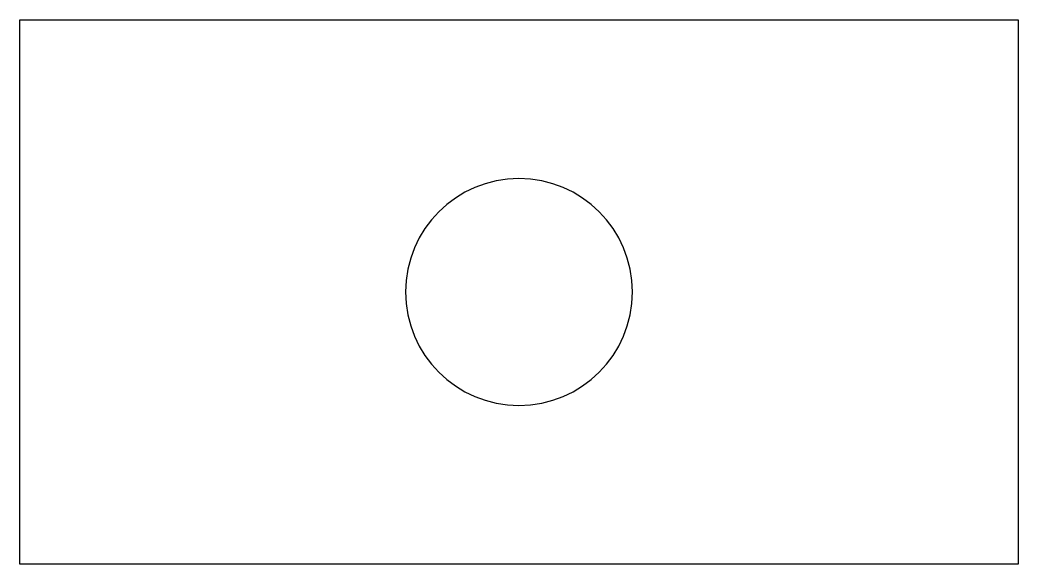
# Model space of a CAD drawing. Extents: x 0 to 22, y 0 to 12.
import ezdxf

# ---------------------------------------------------------------- set-up
doc = ezdxf.new("R2010")
doc.units = 0
doc.layers.add('LAYER_1', color=7, linetype='CONTINUOUS')

msp = doc.modelspace()

# ---------------------------------------------------------------- linework, layer by layer
at = {"layer": 'LAYER_1', "color": 250}
msp.add_lwpolyline([(22.001, 0), (0, 0), (0, 12), (22.001, 12), (22.001, 0)], dxfattribs=at)
msp.add_open_spline([(13.5, 6), (13.5, 4.619), (12.381, 3.5), (11, 3.5), (9.62, 3.5), (8.5, 4.619), (8.5, 6), (8.5, 7.381), (9.62, 8.5), (11, 8.5), (12.381, 8.5), (13.5, 7.381), (13.5, 6)], degree=3, knots=[0, 0, 0, 0, 1, 1, 1, 2, 2, 2, 3, 3, 3, 4, 4, 4, 4], dxfattribs=at)

doc.saveas('drawing.dxf')
